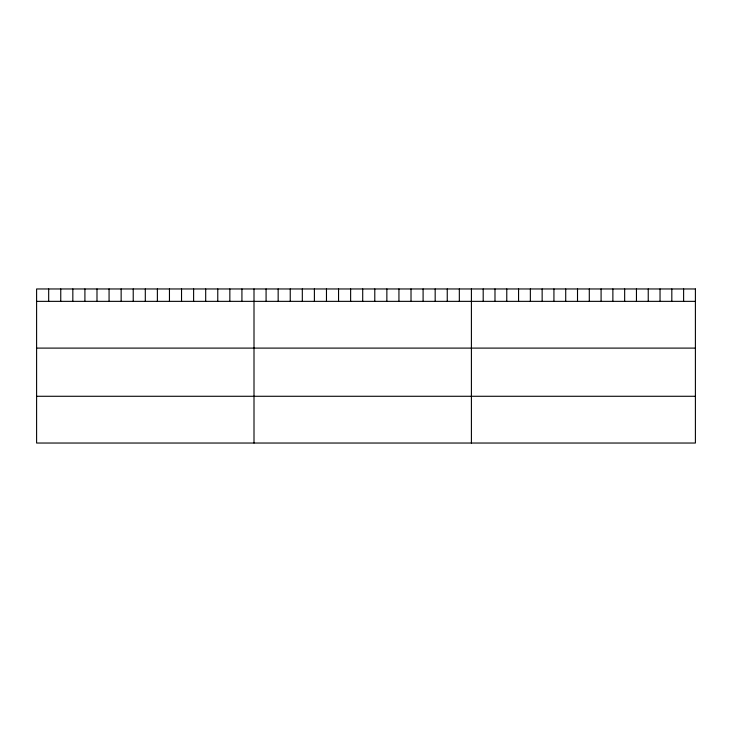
<?xml version="1.0" encoding="UTF-8"?>
<svg xmlns="http://www.w3.org/2000/svg" width="732" height="732" viewBox="0 0 732 732"><rect width="100%" height="100%" fill="white"/><g stroke="black" fill="none" stroke-linecap="round" stroke-linejoin="round"><path stroke-width="1.1" d="M36.6 301.355L695.4 301.355M36.6 348.103L695.4 348.103M36.6 396.277L695.4 396.277M683.615 288.966L683.615 301.355M671.82 288.966L671.82 301.355M660.035 288.966L660.035 301.355M648.241 288.966L648.241 301.355M636.456 288.966L636.456 301.355M624.661 288.966L624.661 301.355M612.876 288.966L612.876 301.355M601.091 288.966L601.091 301.355M589.297 288.966L589.297 301.355M577.511 288.966L577.511 301.355M565.717 288.966L565.717 301.355M553.932 288.966L553.932 301.355M542.147 288.966L542.147 301.355M530.352 288.966L530.352 301.355M518.567 288.966L518.567 301.355M506.773 288.966L506.773 301.355M494.988 288.966L494.988 301.355M483.193 288.966L483.193 301.355M471.408 288.966L471.408 443.034M459.33 288.966L459.33 301.355M447.252 288.966L447.252 301.355M435.174 288.966L435.174 301.355M423.096 288.966L423.096 301.355M411.018 288.966L411.018 301.355M398.94 288.966L398.94 301.355M386.862 288.966L386.862 301.355M374.784 288.966L374.784 301.355M362.706 288.966L362.706 301.355M350.628 288.966L350.628 301.355M338.55 288.966L338.55 301.355M326.472 288.966L326.472 301.355M314.394 288.966L314.394 301.355M302.316 288.966L302.316 301.355M290.238 288.966L290.238 301.355M278.16 288.966L278.16 301.355M266.082 288.966L266.082 301.355M254.004 288.966L254.004 443.034M241.926 288.966L241.926 301.355M229.848 288.966L229.848 301.355M217.77 288.966L217.77 301.355M205.692 288.966L205.692 301.355M193.614 288.966L193.614 301.355M181.536 288.966L181.536 301.355M169.458 288.966L169.458 301.355M157.38 288.966L157.38 301.355M145.302 288.966L145.302 301.355M133.224 288.966L133.224 301.355M121.146 288.966L121.146 301.355M109.068 288.966L109.068 301.355M96.99 288.966L96.99 301.355M84.912 288.966L84.912 301.355M72.834 288.966L72.834 301.355M60.756 288.966L60.756 301.355M48.678 288.966L48.678 301.355M695.4 288.966L36.6 288.966L36.6 443.034L695.4 443.034L695.4 288.966"/></g></svg>
